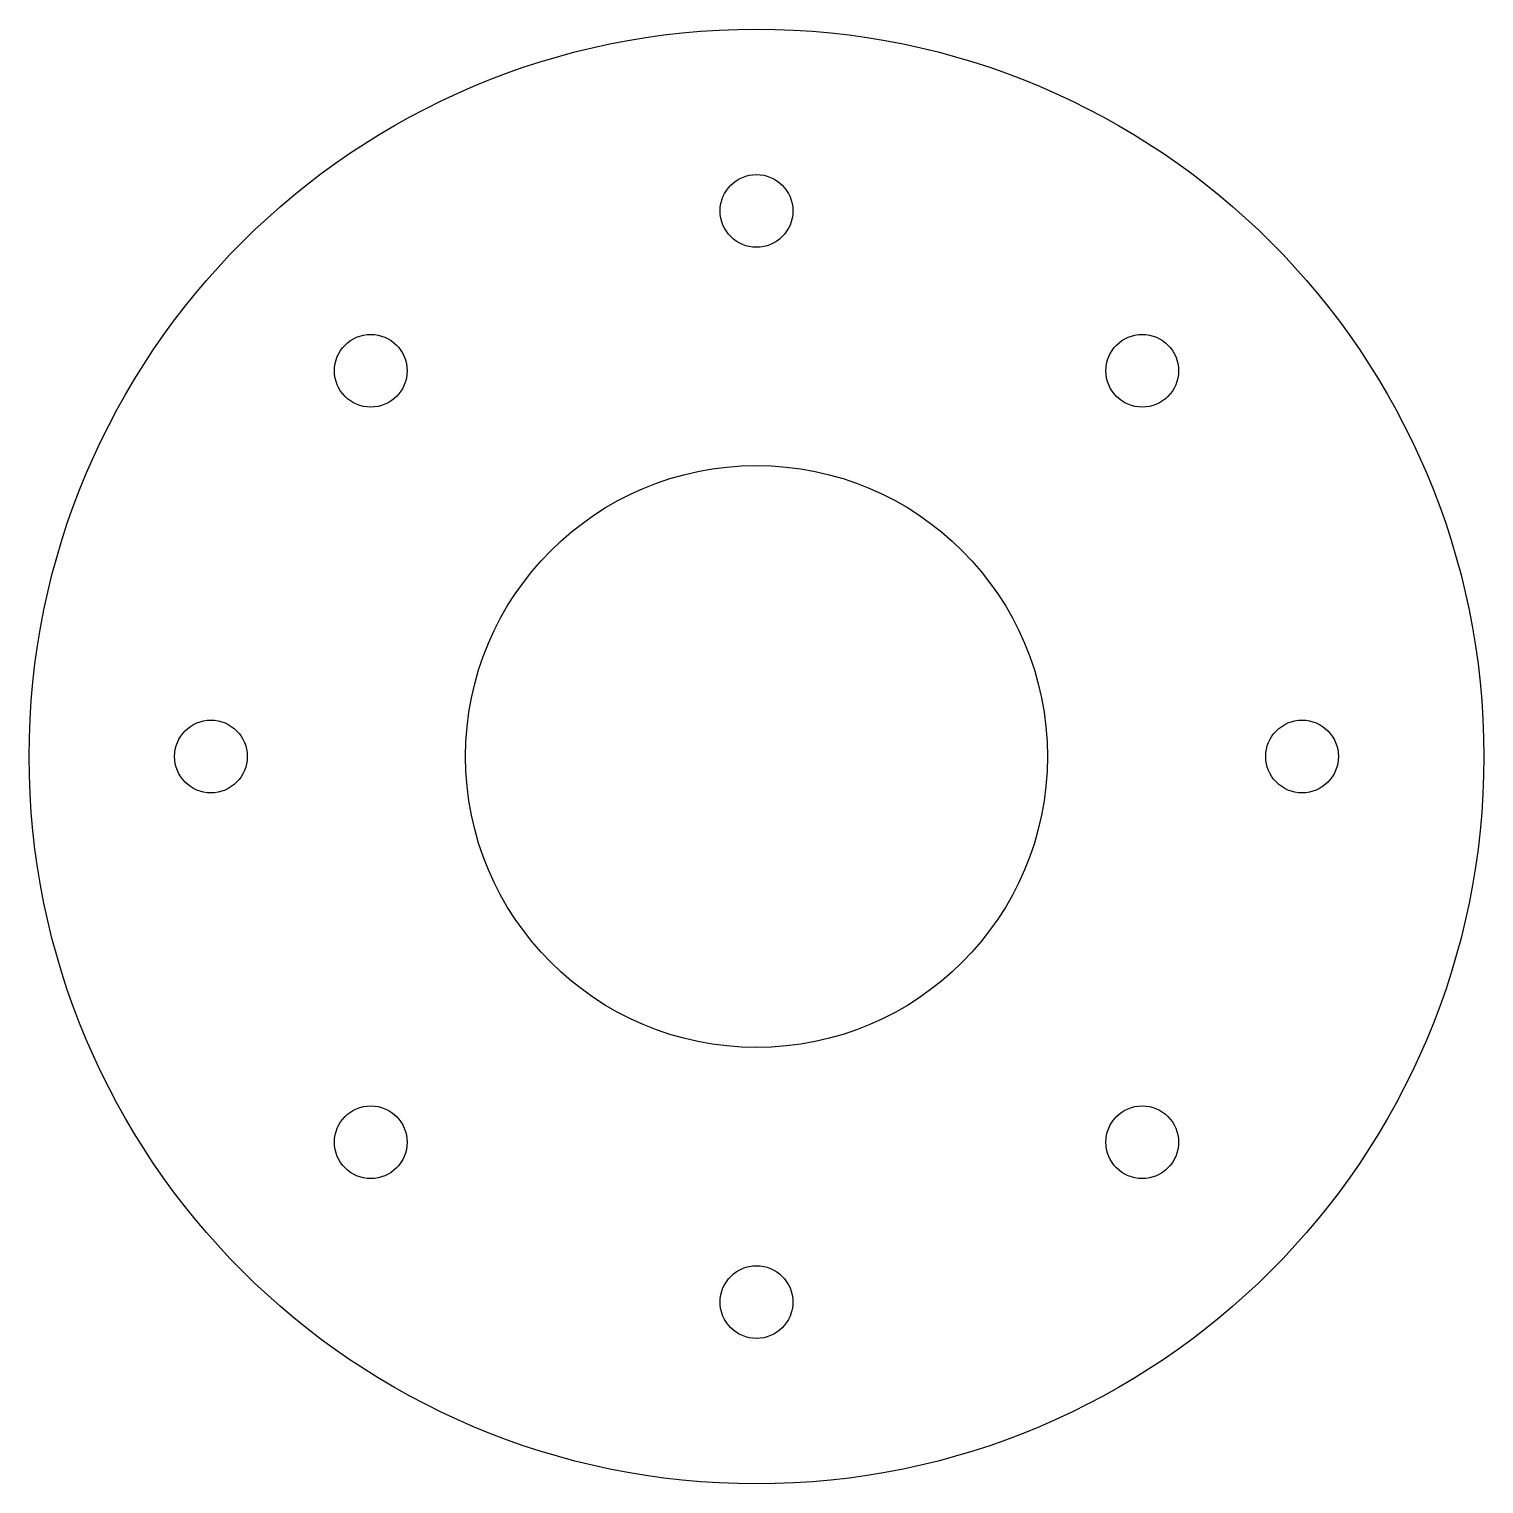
# Model space of a CAD drawing. Header units: millimetres. Extents: x -100 to 100, y -100 to 100.
import ezdxf

# ---------------------------------------------------------------- set-up
doc = ezdxf.new("R2010")
doc.units = ezdxf.units.MM

msp = doc.modelspace()

# ---------------------------------------------------------------- linework, layer by layer
for centre, radius in [((0, 0), 100), ((0, 75), 5), ((-53.03, 53.03), 5), ((53.03, 53.03), 5), ((0, 0), 40), ((-75, 0), 5), ((75, 0), 5), ((-53.03, -53.03), 5), ((53.03, -53.03), 5), ((0, -75), 5)]:
    msp.add_circle(centre, radius)

doc.saveas('drawing.dxf')
